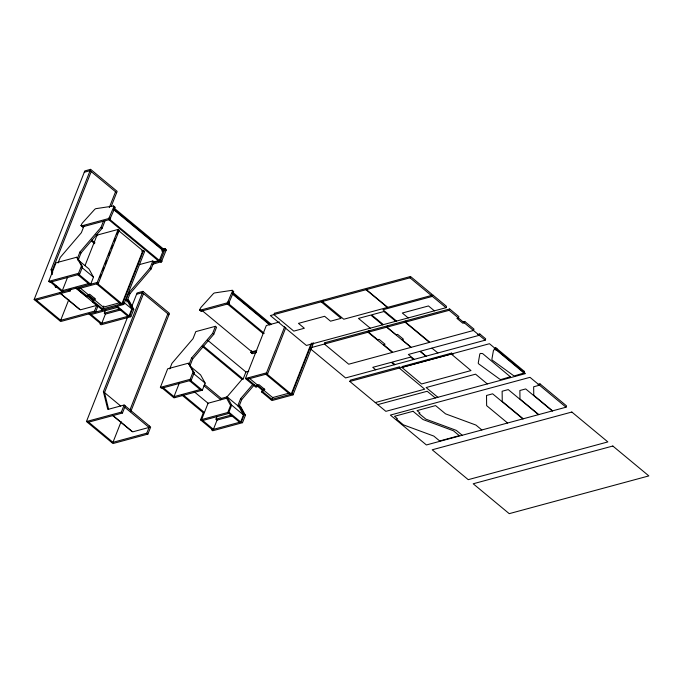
<?xml version="1.0" encoding="UTF-8"?>
<svg xmlns="http://www.w3.org/2000/svg" width="683" height="683" viewBox="0 0 683 683"><rect width="100%" height="100%" fill="white"/><g stroke="black" fill="none" stroke-linecap="round" stroke-linejoin="round"><path stroke-width="1.02" d="M81.149 225.441L81.508 225.928L108.819 218.5L113.822 206.795A1.264 0.606 -50.3 0 0 113.48 206.018L95.953 208.648A2.117 1.016 -50.3 0 0 94.536 209.561L82.6 222.769A3.227 1.554 -50.3 0 0 81.525 224.459L81.149 225.441L82.609 226.841L109.818 219.474L114.923 207.717A1.264 0.606 -50.3 0 0 114.59 206.932L113.48 206.018M199.786 309.843L200.162 310.219L227.473 302.791L232.476 291.086A1.264 0.606 -50.3 0 0 232.135 290.309L214.607 292.939A2.117 1.016 -50.3 0 0 213.19 293.852L201.254 307.06A3.227 1.554 -50.3 0 0 200.179 308.75L199.786 309.843L201.272 311.132L228.472 303.764L233.577 292.008A1.264 0.606 -50.3 0 0 233.244 291.223L232.135 290.309M251.686 350.661A3.227 1.554 -50.3 0 0 251.412 351.233L251.301 352.71L256.475 351.335M82.284 226.252L82.609 226.841M200.939 310.543L201.272 311.132M251.062 352.112L252.411 353.632L256.518 352.539M141.543 251.062L143.558 250.516L144.659 251.429L123.768 304.456L60.685 321.514L34.15 299.504L84.803 170.921L90.617 169.341L117.16 191.351L111.175 206.539M52.318 274.592L51.105 269.657L90.617 169.341M52.702 272.543L52.215 270.57L91.206 171.587M48.698 281.387L56.015 262.827L76.675 257.243L77.777 258.157L82.549 266.805L79.621 274.242L49.808 282.301L48.698 281.387L78.519 273.328L81.448 265.892L76.675 257.243M58.081 262.955L60.283 257.363L81.362 232.707L84.146 225.638M67.617 277.213L62.315 290.676L88.491 283.599M77.384 258.481L79.92 252.053L100.999 227.405L103.432 221.215M78.127 260.308L81.021 252.966L102.1 228.318L104.892 221.249M35.26 300.426L70.161 290.984L70.912 289.071M68.829 299.581L60.676 320.301L36.344 300.127M85.042 265.567L97.037 235.123L118.125 229.428L119.226 230.342L98.343 283.368L77.247 289.071M109.289 207.598L115.529 191.761M77.922 259.779L88.927 268.906L93.477 277.153L90.694 284.222L78.895 274.438M76.146 288.149L86.468 296.712L87.561 296.413L88.252 294.646L89.704 294.253L95.603 299.145L93.059 299.837L92.367 301.604L102.681 310.159M34.15 299.504L97.234 282.455L118.125 229.428M99.931 277.674L101.093 274.728M102.638 270.801L103.799 267.856M105.353 263.928L106.505 260.983M108.828 255.092L109.989 252.138M111.534 248.211L112.695 245.265M114.249 241.338L115.41 238.393M116.955 234.465L118.116 231.52M92.367 301.604L93.451 301.305L94.672 298.215M59.583 320.6L94.485 311.158L96.747 305.412L75.668 287.936M98.028 305.89L95.594 312.08L94.485 311.158M103.825 306.001L102.672 308.947L93.451 301.305M120.865 309.911L105.413 314.095L104.311 313.181L105.703 309.655M105.532 313.762L101.75 323.375L89.96 313.599M101.579 309.245L122.667 303.542L143.558 250.516M126.048 300.05L128.933 292.708L150.021 268.052L152.804 260.983L153.906 261.905L151.122 268.974L130.043 293.622L126.79 301.886M130.726 411.704L169.461 313.377L142.918 291.368L103.406 391.675L107.777 409.45L124.144 405.019L150.678 427.029L147.895 434.098L112.985 443.54L86.451 421.531L127.644 316.955M131.529 307.094L137.104 292.939L142.918 291.368M125.689 299.385L127.26 300.691L131.81 308.938L129.019 316.007L117.22 306.223M129.744 315.811L132.673 308.375L127.9 299.726L129.01 300.64L133.783 309.288L130.854 316.724L101.033 324.784L99.931 323.87L129.744 315.811L130.854 316.724M143.507 293.613L104.516 392.597L108.64 409.373M153.257 262.076L159.361 260.428L163.194 250.704L113.873 209.809M162.648 248.817L164.714 248.501A1.264 0.606 -50.3 0 1 165.055 249.286L160.462 260.624L153.76 262.733M152.915 264.176L161.47 261.649L166.157 250.2A1.264 0.606 -50.3 0 0 165.815 249.423L164.714 248.501M86.451 421.531L121.352 412.097L124.144 405.019M87.552 422.444L122.462 413.01L125.245 405.941M121.13 421.607L112.968 442.328L88.645 422.154M130.009 409.8L167.83 313.787M160.368 387.363L167.677 368.803L188.337 363.219L189.447 364.133L194.211 372.781L191.283 380.218L161.47 388.277L160.368 387.363L190.181 379.304L193.11 371.868L188.337 363.219M169.743 368.931L171.945 363.339L193.024 338.683L195.808 331.614L215.444 326.303L216.554 327.225L213.77 334.294L192.683 358.942L190.156 365.371M111.884 442.618L146.785 433.184L149.568 426.115M179.279 383.189L173.977 396.652L200.153 389.575M189.046 364.449L191.582 358.029L212.661 333.372L215.444 326.303M162.195 388.081L173.994 397.865L202.356 390.198L205.139 383.12L200.589 374.882L189.9 366.011M212.319 429.65L200.529 419.866L203.312 412.797L204.405 412.506L183.496 395.167M200.529 419.866L228.89 412.199L240.681 421.983L243.464 414.905L238.922 406.667L227.123 396.883L221.309 398.462L220.788 399.786L203.901 385.775M232.527 415.887L217.074 420.071L215.973 419.157L217.015 416.51M217.203 419.738L213.412 429.351L201.622 419.575L208.059 403.226L226.602 398.215L227.123 396.883L231.674 405.13L243.472 414.914M226.602 398.215L230.581 405.429L227.798 412.498L239.588 422.273M228.89 412.199L231.674 405.13L230.581 405.42M227.089 396.832L242.047 379.338L243.139 379.039L245.923 371.97L207.752 340.322M313.557 342.815L293.058 394.851L271.962 400.554L261.649 391.999L262.34 390.232L264.884 389.541L258.994 384.649L257.534 385.041L256.842 386.809L255.749 387.107L245.428 378.553L266.319 325.526L279.373 321.992M237.71 406.018L240.604 398.676L252.838 384.367M238.811 406.94L241.705 399.598L254.631 384.486M241.406 421.787L244.335 414.35L239.562 405.702L240.672 406.616L245.445 415.264L242.516 422.7L212.695 430.76L211.593 429.846L241.406 421.787L242.516 422.7M245.428 378.553L266.515 372.85L284.7 326.696M246.537 379.466L267.625 373.763L285.801 327.609M261.649 391.999L262.733 391.701L263.954 388.61M272.722 397.378L271.954 399.342L262.733 391.701M310.944 344.053L291.223 394.134L266.899 373.96M270.861 399.64L291.948 393.937L312.063 342.875M349.833 381.473L489.455 343.72L525.483 373.601L385.861 411.345L349.833 381.473L350.353 380.149L399.803 366.78L399.282 368.103L424.715 389.19L375.266 402.56M410.509 276.495L366.882 288.294L366.353 289.618L387.731 307.35L432.902 295.065L446.537 306.377L446.016 307.7L306.394 345.444L270.366 315.572L409.988 277.819L410.509 276.495L431.887 294.228L431.366 295.551M432.902 295.065L432.382 296.388L382.932 309.758L396.575 321.07M477.759 334.525L479.816 333.97L485.715 338.862L485.195 340.185L345.572 377.938L309.544 348.057L449.166 310.313L449.687 308.981L458.899 316.622L458.378 317.954L456.918 318.346L462.818 323.23L464.278 322.837L464.799 321.514L474.011 329.155L473.49 330.478L429.855 342.277L405.531 322.103L406.052 320.779L449.687 308.981M479.816 333.97L479.295 335.293L432.023 348.074M494.987 349.525L496.251 349.884L523.946 373.003L514.786 375.787A1.264 0.623 21.5 0 1 513.249 375.394L492.605 360.402A2.117 1.05 21.5 0 1 491.888 359.275L493.442 350.456A3.227 1.597 21.5 0 1 494.261 349.722L494.987 349.525L495.508 348.202L496.772 348.561L524.245 371.339L524.254 372.039M495.098 349.517L495.619 348.185M495.218 349.508L495.738 348.185M495.346 349.525L495.867 348.193M495.482 349.542L496.003 348.219M495.619 349.576L496.14 348.253M495.756 349.619L496.276 348.296M495.892 349.679L496.413 348.347M496.02 349.739L496.541 348.415M496.14 349.807L496.661 348.484M496.251 349.884L496.772 348.561M523.724 372.67L524.245 371.339M523.921 372.918L524.322 371.424M566.019 407.213L529.991 377.332L390.369 415.085L426.397 444.957L566.019 407.213L566.54 405.89L539.997 383.88L539.476 385.203L533.662 386.783L533.764 395.261L552.564 410.85M401.843 367.411L451.258 354.007L470.98 370.57L421.565 383.966L401.843 367.411L402.193 366.532L451.608 353.128L453.188 354.451M451.258 354.007L451.608 353.128M161.734 250.832L163.775 250.524L164.202 249.628L114.07 208.059M84.282 172.244L90.096 170.673L116.639 192.674M162.102 251.002L163.194 250.704M139.059 264.697L152.804 260.983M57.526 286.869L55.477 287.423L54.99 285.451M136.583 294.271L142.397 292.691L168.932 314.701M96.747 305.412L80.389 309.843L60.113 293.024M119.525 302.808L103.364 307.179L79.809 287.645M91.061 314.522L117.245 307.444M104.311 313.181L119.764 308.998M256.859 350.439L251.839 351.796L201.716 310.227M245.812 372.004L248.757 371.202M463.339 321.906L464.799 321.514M289.814 392.938L272.645 397.574L249.09 378.041M202.723 420.489L228.907 413.411M215.973 419.157L231.426 414.974M377.75 404.626L427.199 391.257L435.31 397.984M538.059 384.401L539.997 383.88M495.508 348.202L494.782 348.398A3.227 1.597 21.5 0 0 494.227 348.68M409.988 277.819L446.016 307.7M449.166 310.313L485.195 340.185M434.388 310.842L428.489 305.95L402.313 313.027L408.203 317.919M552.231 410.944L525.688 388.934L519.874 390.505L519.976 398.992L538.776 414.581M538.477 414.658L508.246 389.592L502.133 391.248L502.253 401.416L523.204 418.79M487.32 383.923L475.564 374.173L426.115 387.543L437.871 397.284M522.854 418.884L492.631 393.818L486.518 395.474L486.637 405.642L507.589 423.008M437.923 352.966L431.878 348.117L420.241 351.258L426.141 356.15M425.885 356.219L419.985 351.327L408.349 354.477L414.248 359.369M383.385 324.63L371.595 314.854L383.931 311.516L395.73 321.292L395.329 320.566M382.591 324.843L370.801 315.068L358.455 318.406L370.254 328.181M413.565 359.548L410.628 357.115L392.085 362.118L395.022 364.56M481.848 429.966L475.949 425.074L445.538 413.847L435.583 405.591L417.04 410.611L419.985 413.053L418.901 413.352L425.902 419.157L456.321 430.384L462.212 435.276M394.236 364.773L391.299 362.34L372.756 367.343L375.693 369.785M232.476 291.086L233.577 292.008M232.732 292.35L271.535 324.527M232.305 293.246L270.306 324.758M232.527 294.1L269.717 324.937M113.822 206.795L114.923 207.717M165.055 249.286L166.157 250.2M228.19 301.954L229.24 302.996M228.062 302.193L229.164 303.115M227.977 302.313L229.078 303.235M227.883 302.424L228.993 303.346M227.789 302.535L228.89 303.448M227.687 302.629L228.788 303.551M227.576 302.714L228.685 303.636M227.473 302.791L228.574 303.704M228.703 303.815L264.27 333.321M228.472 303.764L227.362 302.851L228.37 303.807M113.651 208.955L163.775 250.524M226.799 303.448L263.186 333.611M109.536 217.664L110.646 218.586M160.77 260.155L161.88 261.068M109.476 217.783L110.586 218.705M160.71 260.274L161.811 261.188M109.408 217.903L110.509 218.825M160.633 260.394L161.743 261.307M109.323 218.022L110.424 218.936M160.556 260.513L161.658 261.427M109.229 218.133L110.339 219.055M160.462 260.624L161.572 261.538M109.135 218.244L110.236 219.158M160.368 260.727L161.47 261.649M109.032 218.338L110.134 219.252M160.257 260.821L161.367 261.743M108.921 218.423L110.031 219.337M160.155 260.915L161.265 261.828M108.708 218.56L159.361 260.428M159.942 261.043L161.154 261.896M108.606 218.603L109.715 219.516M159.839 261.085L160.949 262.007M108.956 219.824L158.268 260.718M118.501 230.538L142.824 250.712L121.941 303.739L97.609 283.565M100.999 227.405L102.1 228.318M150.021 268.052L151.122 268.974M199.803 309.732L200.904 310.654M251.037 352.223L252.138 353.137M251.02 352.326L252.497 353.623M199.795 310.022L201.101 311.132M251.028 352.505L252.334 353.623M266.515 372.85L267.625 373.763M291.948 393.937L293.058 394.851M265.807 374.258L290.13 394.433M96.09 234.346L97.712 235.695M212.661 333.372L213.77 334.294M81.183 225.33L82.25 226.363M81.14 225.731L82.523 226.85M91.684 240.066L94.928 242.764M91.402 241.039L94.647 243.729M256.441 385.34L262.34 390.232M247.622 379.167L256.842 386.809M203.346 346.042L243.139 379.039M202.253 346.332L242.047 379.338M79.92 252.053L81.021 252.966M128.933 292.708L130.043 293.622M81.448 265.892L82.549 266.805M132.673 308.375L133.783 309.288M191.582 358.029L192.683 358.942M240.604 398.676L241.705 399.598M81.678 267.369L93.477 277.153M123.939 302.415L131.81 308.938M97.234 282.455L98.343 283.368M122.667 303.542L123.768 304.456M96.525 283.863L120.848 304.029M78.519 273.328L79.621 274.242M77.802 274.737L89.601 284.512M116.136 306.522L127.926 316.297M193.11 371.868L194.211 372.781M244.335 414.35L245.445 415.264M193.34 373.345L205.139 383.12M204.422 384.452L221.309 398.462M190.181 379.304L191.283 380.218M190.557 380.414L202.356 390.198M87.902 295.551L93.059 299.837M86.732 295.346L93.221 300.725M189.464 380.704L201.263 390.488M78.34 288.772L87.561 296.413M51.105 269.657L52.215 270.57M193.981 391.547L208.537 403.619M69.051 290.07L70.161 290.984M51.626 281.814L63.417 291.59M50.533 282.105L62.332 291.889M88.867 313.898L100.657 323.674M60.258 293.391L79.723 309.536M181.601 394.791L203.312 412.797M163.288 387.79L175.087 397.566M124.724 407.264L149.048 427.438L132.69 431.861L112.413 415.051M103.406 391.675L120.729 406.044M121.352 412.097L122.462 413.01M146.785 433.184L147.895 434.098M112.558 415.418L132.024 431.554M55.852 285.374L56.339 287.355M510.321 376.768L501.151 379.475A1.264 0.623 21.5 0 1 499.615 379.082L478.962 364.09A2.117 1.05 21.5 0 1 478.254 362.963L479.799 354.144A3.227 1.597 21.5 0 1 480.619 353.41L482.608 353.572L510.321 376.768M274.429 313.284L273.909 314.615L293.801 331.118L304.345 328.267L298.454 323.375L324.63 316.297L330.529 321.189L341.073 318.338L321.172 301.835L321.693 300.511L274.429 313.284M322.914 300.179L322.393 301.502L343.771 319.234L387.406 307.435L366.028 289.703L366.549 288.38L322.914 300.179M324.92 342.712L324.391 344.044L348.723 364.21L392.349 352.419L368.026 332.245L368.547 330.922L324.92 342.712M369.016 330.794L368.496 332.117L377.708 339.758L379.159 339.366L385.058 344.258L383.607 344.65L392.819 352.291L410.995 347.374L386.672 327.2L387.193 325.876L369.016 330.794M387.449 325.808L386.919 327.131L396.14 334.772L397.591 334.38L403.491 339.272L402.031 339.664L411.251 347.305L429.428 342.396L405.104 322.222L405.625 320.89L387.449 325.808M413.053 411.277L394.509 416.297L397.455 418.739L396.362 419.038L403.371 424.843L433.782 436.07L439.681 440.962L459.317 435.652L453.418 430.768L422.999 419.533L413.053 411.277M571.833 412.037L432.211 449.79L468.239 479.662L607.861 441.918L571.833 412.037M612.822 446.025L473.199 483.777L509.228 513.659L648.85 475.906L612.822 446.025"/></g></svg>
